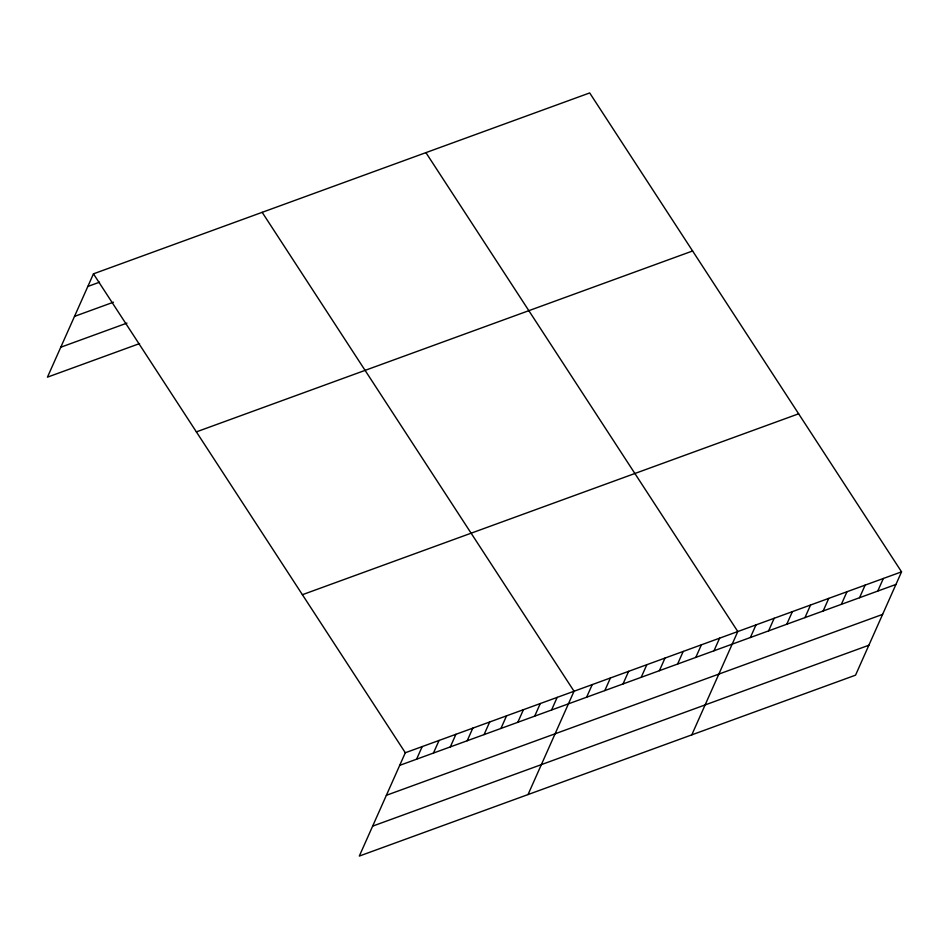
<?xml version="1.0" encoding="UTF-8"?>
<svg xmlns="http://www.w3.org/2000/svg" width="949" height="949" viewBox="0 0 949 949"><rect width="100%" height="100%" fill="white"/><g stroke="black" fill="none" stroke-linecap="round" stroke-linejoin="round"><path stroke-width="1.42" d="M901.55 571.844L405.318 752.747L359.315 856.069L855.547 675.166L901.55 571.844L589.685 92.931L93.453 273.834L47.45 377.156L139.598 343.574M416.575 759.212L422.198 746.59M433.444 753.055L439.067 740.445M450.312 746.91L455.935 734.289M467.193 740.754L472.804 728.144M484.061 734.609L489.684 721.987M500.93 728.452L506.552 715.843M517.81 722.308L523.421 709.686M534.678 716.151L540.289 703.541M551.547 710.006L557.17 697.385M528.035 794.562L574.038 691.24L262.173 212.327M586.612 697.218L592.235 684.597M604.81 690.587L610.432 677.966M623.007 683.956L628.629 671.334M641.204 677.325L646.815 664.703M659.401 670.694L665.012 658.072M677.586 664.051L683.209 651.441M695.783 657.42L701.406 644.798M713.98 650.789L719.603 638.167M691.785 734.858L737.8 631.536L425.923 152.635M750.374 637.526L755.985 624.905M768.571 630.895L774.182 618.274M786.757 624.252L792.379 611.642M804.954 617.621L810.576 604.999M823.151 610.99L828.774 598.368M841.348 604.359L846.971 591.737M859.545 597.728L865.156 585.106M877.73 591.097L883.353 578.475M87.83 286.456L99.515 282.197M74.508 316.385L113.441 302.197M60.772 347.227L126.964 323.099M196.372 431.878L692.604 250.975M302.399 594.703L798.631 413.8M399.707 765.357L895.927 584.454M386.373 795.298L882.606 614.394M372.649 826.128L868.869 645.237M93.453 273.834L405.318 752.747"/></g></svg>
